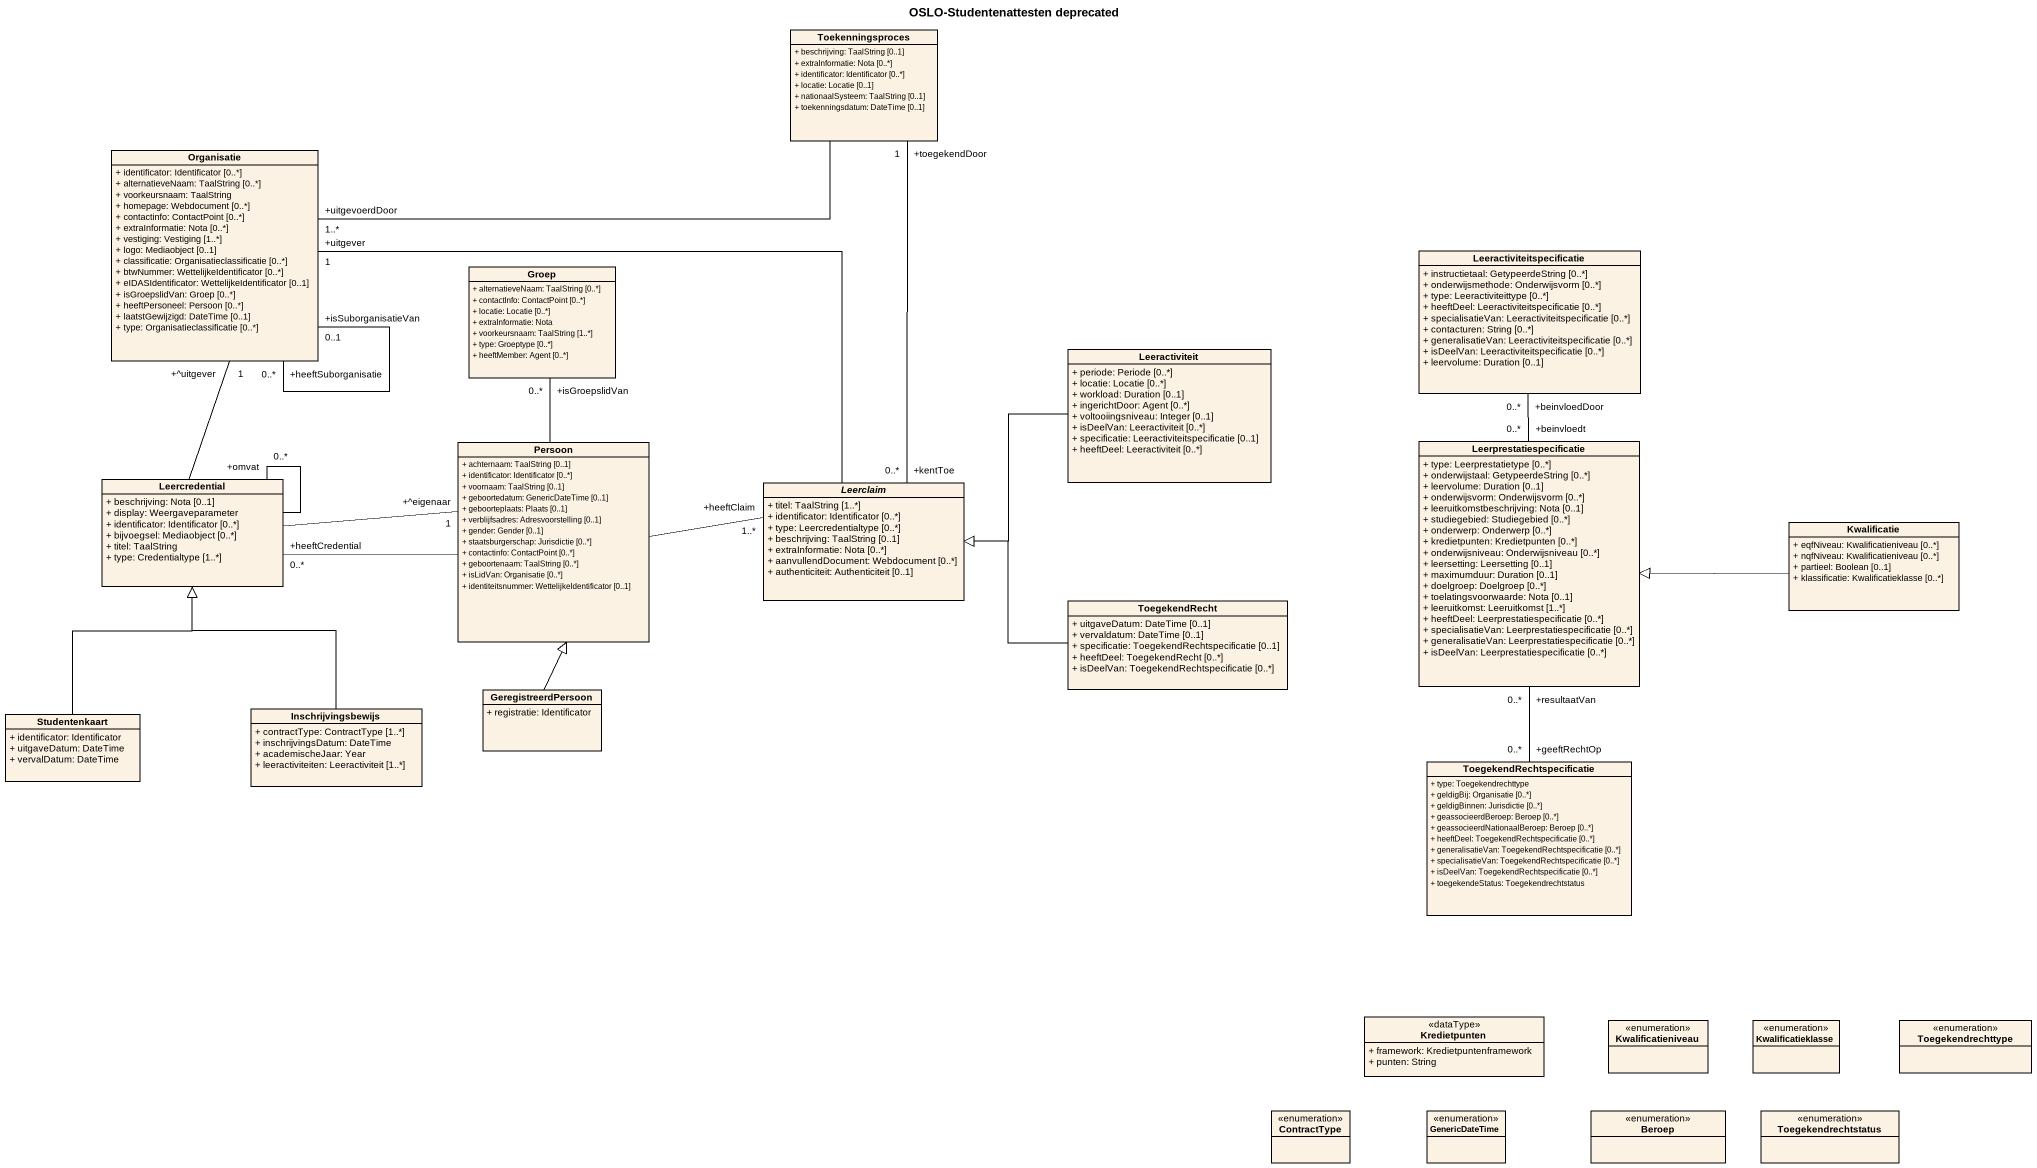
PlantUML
@startuml
title OSLO-Studentenattesten deprecated
hide circle
hide empty members
skinparam classAttributeIconSize 0
class Toekenningsproces {
  + beschrijving: TaalString [0..1]
  + extraInformatie: Nota [0..*]
  + identificator: Identificator [0..*]
  + locatie: Locatie [0..1]
  + nationaalSysteem: TaalString [0..1]
  + toekenningsdatum: DateTime [0..1]
}
class Organisatie {
  + identificator: Identificator [0..*]
  + alternatieveNaam: TaalString [0..*]
  + voorkeursnaam: TaalString
  + homepage: Webdocument [0..*]
  + contactinfo: ContactPoint [0..*]
  + extraInformatie: Nota [0..*]
  + vestiging: Vestiging [1..*]
  + logo: Mediaobject [0..1]
  + classificatie: Organisatieclassificatie [0..*]
  + btwNummer: WettelijkeIdentificator [0..*]
  + eIDASIdentificator: WettelijkeIdentificator [0..1]
  + isGroepslidVan: Groep [0..*]
  + heeftPersoneel: Persoon [0..*]
  + laatstGewijzigd: DateTime [0..1]
  + type: Organisatieclassificatie [0..*]
}
class Groep {
  + alternatieveNaam: TaalString [0..*]
  + contactInfo: ContactPoint [0..*]
  + locatie: Locatie [0..*]
  + extraInformatie: Nota
  + voorkeursnaam: TaalString [1..*]
  + type: Groeptype [0..*]
  + heeftMember: Agent [0..*]
}
class Leeractiviteitspecificatie {
  + instructietaal: GetypeerdeString [0..*]
  + onderwijsmethode: Onderwijsvorm [0..*]
  + type: Leeractiviteittype [0..*]
  + heeftDeel: Leeractiviteitspecificatie [0..*]
  + specialisatieVan: Leeractiviteitspecificatie [0..*]
  + contacturen: String [0..*]
  + generalisatieVan: Leeractiviteitspecificatie [0..*]
  + isDeelVan: Leeractiviteitspecificatie [0..*]
  + leervolume: Duration [0..1]
}
class Leeractiviteit {
  + periode: Periode [0..*]
  + locatie: Locatie [0..*]
  + workload: Duration [0..1]
  + ingerichtDoor: Agent [0..*]
  + voltooiingsniveau: Integer [0..1]
  + isDeelVan: Leeractiviteit [0..*]
  + specificatie: Leeractiviteitspecificatie [0..1]
  + heeftDeel: Leeractiviteit [0..*]
}
class Persoon {
  + achternaam: TaalString [0..1]
  + identificator: Identificator [0..*]
  + voornaam: TaalString [0..1]
  + geboortedatum: GenericDateTime [0..1]
  + geboorteplaats: Plaats [0..1]
  + verblijfsadres: Adresvoorstelling [0..1]
  + gender: Gender [0..1]
  + staatsburgerschap: Jurisdictie [0..*]
  + contactinfo: ContactPoint [0..*]
  + geboortenaam: TaalString [0..*]
  + isLidVan: Organisatie [0..*]
  + identiteitsnummer: WettelijkeIdentificator [0..1]
}
class Leerprestatiespecificatie {
  + type: Leerprestatietype [0..*]
  + onderwijstaal: GetypeerdeString [0..*]
  + leervolume: Duration [0..1]
  + onderwijsvorm: Onderwijsvorm [0..*]
  + leeruitkomstbeschrijving: Nota [0..1]
  + studiegebied: Studiegebied [0..*]
  + onderwerp: Onderwerp [0..*]
  + kredietpunten: Kredietpunten [0..*]
  + onderwijsniveau: Onderwijsniveau [0..*]
  + leersetting: Leersetting [0..1]
  + maximumduur: Duration [0..1]
  + doelgroep: Doelgroep [0..*]
  + toelatingsvoorwaarde: Nota [0..1]
  + leeruitkomst: Leeruitkomst [1..*]
  + heeftDeel: Leerprestatiespecificatie [0..*]
  + specialisatieVan: Leerprestatiespecificatie [0..*]
  + generalisatieVan: Leerprestatiespecificatie [0..*]
  + isDeelVan: Leerprestatiespecificatie [0..*]
}
class Leercredential {
  + beschrijving: Nota [0..1]
  + display: Weergaveparameter
  + identificator: Identificator [0..*]
  + bijvoegsel: Mediaobject [0..*]
  + titel: TaalString
  + type: Credentialtype [1..*]
}
abstract class Leerclaim {
  + titel: TaalString [1..*]
  + identificator: Identificator [0..*]
  + type: Leercredentialtype [0..*]
  + beschrijving: TaalString [0..1]
  + extraInformatie: Nota [0..*]
  + aanvullendDocument: Webdocument [0..*]
  + authenticiteit: Authenticiteit [0..1]
}
class Kwalificatie {
  + eqfNiveau: Kwalificatieniveau [0..*]
  + nqfNiveau: Kwalificatieniveau [0..*]
  + partieel: Boolean [0..1]
  + klassificatie: Kwalificatieklasse [0..*]
}
class ToegekendRecht {
  + uitgaveDatum: DateTime [0..1]
  + vervaldatum: DateTime [0..1]
  + specificatie: ToegekendRechtspecificatie [0..1]
  + heeftDeel: ToegekendRecht [0..*]
  + isDeelVan: ToegekendRechtspecificatie [0..*]
}
class GeregistreerdPersoon {
  + registratie: Identificator
}
class Studentenkaart {
  + identificator: Identificator
  + uitgaveDatum: DateTime
  + vervalDatum: DateTime
}
class Inschrijvingsbewijs {
  + contractType: ContractType [1..*]
  + inschrijvingsDatum: DateTime
  + academischeJaar: Year
  + leeractiviteiten: Leeractiviteit [1..*]
}
class ToegekendRechtspecificatie {
  + type: Toegekendrechttype
  + geldigBij: Organisatie [0..*]
  + geldigBinnen: Jurisdictie [0..*]
  + geassocieerdBeroep: Beroep [0..*]
  + geassocieerdNationaalBeroep: Beroep [0..*]
  + heeftDeel: ToegekendRechtspecificatie [0..*]
  + generalisatieVan: ToegekendRechtspecificatie [0..*]
  + specialisatieVan: ToegekendRechtspecificatie [0..*]
  + isDeelVan: ToegekendRechtspecificatie [0..*]
  + toegekendeStatus: Toegekendrechtstatus
}
class Kredietpunten <<dataType>> {
  + framework: Kredietpuntenframework
  + punten: String
}
enum Kwalificatieniveau
enum Kwalificatieklasse
enum Toegekendrechttype
enum ContractType
enum GenericDateTime
enum Beroep
enum Toegekendrechtstatus
Toekenningsproces -left- "+uitgevoerdDoor\n1..*" Organisatie
Toekenningsproces "+toegekendDoor\n1" -- "+kentToe\n0..*" Leerclaim
Organisatie "+heeftSuborganisatie\n0..*" -- "+isSuborganisatieVan\n0..1" Organisatie
Leeractiviteit -left-|> Leerclaim
Persoon -up- "+isGroepslidVan\n0..*" Groep
Persoon -left- "+heeftCredential\n0..*" Leercredential
Persoon -right- "+heeftClaim\n1..*" Leerclaim
Leerprestatiespecificatie "+beinvloedt\n0..*" -up- "+beinvloedDoor\n0..*" Leeractiviteitspecificatie
Leerprestatiespecificatie "+resultaatVan\n0..*" -- "+geeftRechtOp\n0..*" ToegekendRechtspecificatie
Leercredential -up- "+^uitgever\n1" Organisatie
Leercredential -right- "+^eigenaar\n1" Persoon
Leercredential -- "+omvat\n0..*" Leercredential
Leerclaim -left- "+uitgever\n1" Organisatie
Kwalificatie -left-|> Leerprestatiespecificatie
ToegekendRecht -left-|> Leerclaim
GeregistreerdPersoon -up-|> Persoon
Studentenkaart -up-|> Leercredential
Inschrijvingsbewijs -up-|> Leercredential
@enduml
